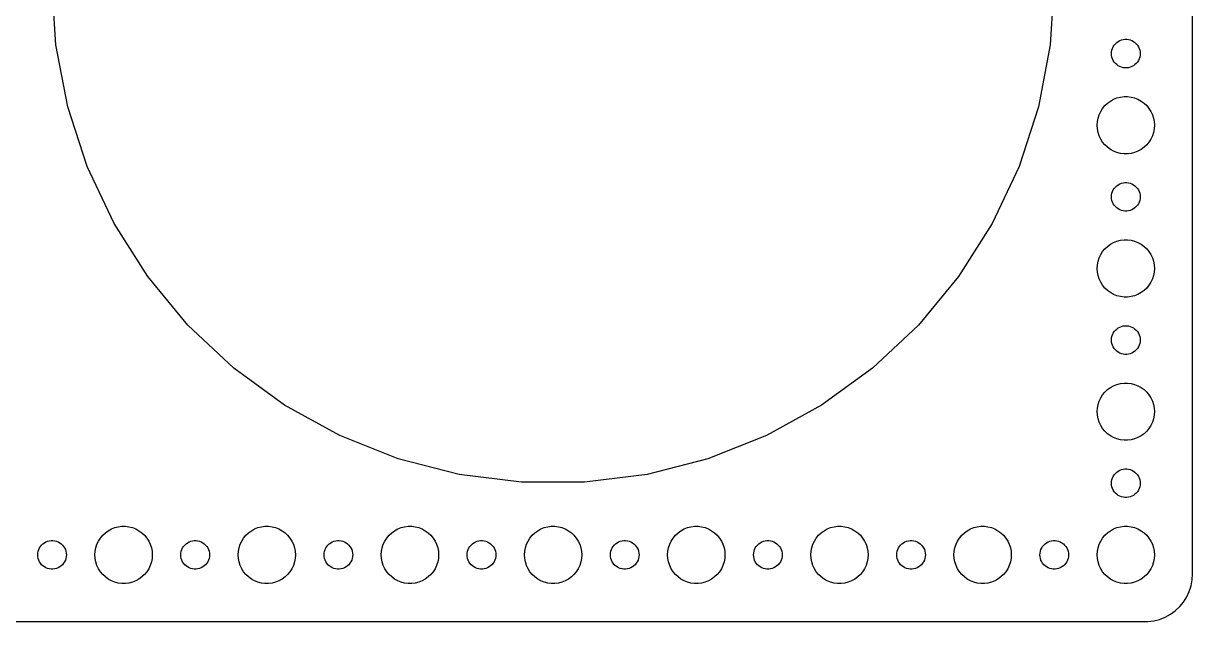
# Model space of a CAD drawing. Header units: metres. Extents: x -232 to 232, y -67 to 67.
# Drawn here: x 109.5 to 232, y -67 to -4.3 of the extents above; entities that cross this region are included whole.
import ezdxf

# ---------------------------------------------------------------- set-up
doc = ezdxf.new("R2010")
doc.units = ezdxf.units.M

msp = doc.modelspace()

# ---------------------------------------------------------------- linework, layer by layer
for p, q in [((232, -62), (232, 62)), ((112.914, -6.57999), (112.5, 0)), ((217.5, 0), (217.086, -6.57999)), ((224.361, -6.14275), (224.536, -6.07341)), ((224.536, -6.07341), (224.719, -6.02657)), ((224.719, -6.02657), (224.906, -6.00294)), ((224.906, -6.00294), (225.094, -6.00294)), ((225.094, -6.00294), (225.281, -6.02657)), ((225.281, -6.02657), (225.464, -6.07341)), ((225.464, -6.07341), (225.639, -6.14275)), ((114.149, -13.0562), (112.914, -6.57999)), ((217.086, -6.57999), (215.851, -13.0562)), ((223.5, -7.5), (223.512, -7.312)), ((223.512, -7.312), (223.547, -7.12695)), ((223.547, -7.12695), (223.605, -6.9478)), ((223.605, -6.9478), (223.686, -6.77736)), ((223.686, -6.77736), (223.786, -6.61832)), ((223.786, -6.61832), (223.907, -6.47318)), ((223.907, -6.47318), (224.044, -6.34422)), ((224.044, -6.34422), (224.196, -6.23351)), ((224.196, -6.23351), (224.361, -6.14275)), ((225.639, -6.14275), (225.804, -6.23351)), ((225.804, -6.23351), (225.956, -6.34422)), ((225.956, -6.34422), (226.093, -6.47318)), ((226.093, -6.47318), (226.214, -6.61832)), ((226.214, -6.61832), (226.314, -6.77736)), ((226.314, -6.77736), (226.395, -6.9478)), ((226.395, -6.9478), (226.453, -7.12695)), ((226.453, -7.12695), (226.488, -7.312)), ((226.488, -7.312), (226.5, -7.5)), ((223.512, -7.68799), (223.5, -7.5)), ((223.547, -7.87303), (223.512, -7.68799)), ((223.605, -8.05219), (223.547, -7.87303)), ((223.686, -8.22263), (223.605, -8.05219)), ((223.786, -8.38167), (223.686, -8.22263)), ((223.907, -8.52681), (223.786, -8.38167)), ((224.044, -8.65576), (223.907, -8.52681)), ((226.093, -8.52681), (225.956, -8.65576)), ((226.214, -8.38167), (226.093, -8.52681)), ((226.314, -8.22263), (226.214, -8.38167)), ((226.395, -8.05219), (226.314, -8.22263)), ((226.453, -7.87303), (226.395, -8.05219)), ((226.488, -7.68799), (226.453, -7.87303)), ((226.5, -7.5), (226.488, -7.68799)), ((224.196, -8.76648), (224.044, -8.65576)), ((224.361, -8.85724), (224.196, -8.76648)), ((224.536, -8.92657), (224.361, -8.85724)), ((224.719, -8.97342), (224.536, -8.92657)), ((224.906, -8.99704), (224.719, -8.97342)), ((225.094, -8.99704), (224.906, -8.99704)), ((225.281, -8.97342), (225.094, -8.99704)), ((225.464, -8.92657), (225.281, -8.97342)), ((225.639, -8.85724), (225.464, -8.92657)), ((225.804, -8.76648), (225.639, -8.85724)), ((225.956, -8.65576), (225.804, -8.76648)), ((223.723, -12.2855), (224.073, -12.1468)), ((224.073, -12.1468), (224.438, -12.0531)), ((224.438, -12.0531), (224.812, -12.0059)), ((224.812, -12.0059), (225.188, -12.0059)), ((225.188, -12.0059), (225.562, -12.0531)), ((225.562, -12.0531), (225.927, -12.1468)), ((225.927, -12.1468), (226.277, -12.2855)), ((116.187, -19.3265), (114.149, -13.0562)), ((215.851, -13.0562), (213.813, -19.3265)), ((222.371, -13.5547), (222.573, -13.2366)), ((222.573, -13.2366), (222.813, -12.9464)), ((222.813, -12.9464), (223.088, -12.6884)), ((223.088, -12.6884), (223.393, -12.467)), ((223.393, -12.467), (223.723, -12.2855)), ((226.277, -12.2855), (226.607, -12.467)), ((226.607, -12.467), (226.912, -12.6884)), ((226.912, -12.6884), (227.187, -12.9464)), ((227.187, -12.9464), (227.427, -13.2366)), ((227.427, -13.2366), (227.629, -13.5547)), ((222, -15), (222.024, -14.624)), ((222.024, -14.624), (222.094, -14.2539)), ((222.094, -14.2539), (222.211, -13.8956)), ((222.211, -13.8956), (222.371, -13.5547)), ((227.629, -13.5547), (227.789, -13.8956)), ((227.789, -13.8956), (227.906, -14.2539)), ((227.906, -14.2539), (227.976, -14.624)), ((227.976, -14.624), (228, -15)), ((222.024, -15.376), (222, -15)), ((222.094, -15.7461), (222.024, -15.376)), ((222.211, -16.1044), (222.094, -15.7461)), ((227.906, -15.7461), (227.789, -16.1044)), ((227.976, -15.376), (227.906, -15.7461)), ((228, -15), (227.976, -15.376)), ((222.371, -16.4453), (222.211, -16.1044)), ((222.573, -16.7634), (222.371, -16.4453)), ((222.813, -17.0536), (222.573, -16.7634)), ((223.088, -17.3115), (222.813, -17.0536)), ((227.187, -17.0536), (226.912, -17.3115)), ((227.427, -16.7634), (227.187, -17.0536)), ((227.629, -16.4453), (227.427, -16.7634)), ((227.789, -16.1044), (227.629, -16.4453)), ((223.393, -17.533), (223.088, -17.3115)), ((223.723, -17.7145), (223.393, -17.533)), ((224.073, -17.8532), (223.723, -17.7145)), ((224.438, -17.9469), (224.073, -17.8532)), ((224.812, -17.9941), (224.438, -17.9469)), ((225.188, -17.9941), (224.812, -17.9941)), ((225.562, -17.9469), (225.188, -17.9941)), ((225.927, -17.8532), (225.562, -17.9469)), ((226.277, -17.7145), (225.927, -17.8532)), ((226.607, -17.533), (226.277, -17.7145)), ((226.912, -17.3115), (226.607, -17.533)), ((118.994, -25.2921), (116.187, -19.3265)), ((213.813, -19.3265), (211.006, -25.2921)), ((223.547, -22.127), (223.605, -21.9478)), ((223.605, -21.9478), (223.686, -21.7774)), ((223.686, -21.7774), (223.786, -21.6183)), ((223.786, -21.6183), (223.907, -21.4732)), ((223.907, -21.4732), (224.044, -21.3442)), ((224.044, -21.3442), (224.196, -21.2335)), ((224.196, -21.2335), (224.361, -21.1427)), ((224.361, -21.1427), (224.536, -21.0734)), ((224.536, -21.0734), (224.719, -21.0266)), ((224.719, -21.0266), (224.906, -21.003)), ((224.906, -21.003), (225.094, -21.003)), ((225.094, -21.003), (225.281, -21.0266)), ((225.281, -21.0266), (225.464, -21.0734)), ((225.464, -21.0734), (225.639, -21.1427)), ((225.639, -21.1427), (225.804, -21.2335)), ((225.804, -21.2335), (225.956, -21.3442)), ((225.956, -21.3442), (226.093, -21.4732)), ((226.093, -21.4732), (226.214, -21.6183)), ((226.214, -21.6183), (226.314, -21.7774)), ((226.314, -21.7774), (226.395, -21.9478)), ((226.395, -21.9478), (226.453, -22.127)), ((223.5, -22.5), (223.512, -22.312)), ((223.512, -22.688), (223.5, -22.5)), ((223.512, -22.312), (223.547, -22.127)), ((223.547, -22.873), (223.512, -22.688)), ((223.605, -23.0522), (223.547, -22.873)), ((223.686, -23.2226), (223.605, -23.0522)), ((223.786, -23.3817), (223.686, -23.2226)), ((226.314, -23.2226), (226.214, -23.3817)), ((226.395, -23.0522), (226.314, -23.2226)), ((226.453, -22.873), (226.395, -23.0522)), ((226.453, -22.127), (226.488, -22.312)), ((226.488, -22.688), (226.453, -22.873)), ((226.488, -22.312), (226.5, -22.5)), ((226.5, -22.5), (226.488, -22.688)), ((223.907, -23.5268), (223.786, -23.3817)), ((224.044, -23.6558), (223.907, -23.5268)), ((224.196, -23.7665), (224.044, -23.6558)), ((224.361, -23.8572), (224.196, -23.7665)), ((224.536, -23.9266), (224.361, -23.8572)), ((224.719, -23.9734), (224.536, -23.9266)), ((224.906, -23.997), (224.719, -23.9734)), ((225.094, -23.997), (224.906, -23.997)), ((225.281, -23.9734), (225.094, -23.997)), ((225.464, -23.9266), (225.281, -23.9734)), ((225.639, -23.8572), (225.464, -23.9266)), ((225.804, -23.7665), (225.639, -23.8572)), ((225.956, -23.6558), (225.804, -23.7665)), ((226.093, -23.5268), (225.956, -23.6558)), ((226.214, -23.3817), (226.093, -23.5268)), ((122.527, -30.8587), (118.994, -25.2921)), ((211.006, -25.2921), (207.473, -30.8587)), ((222.573, -28.2366), (222.813, -27.9464)), ((222.813, -27.9464), (223.088, -27.6884)), ((223.088, -27.6884), (223.393, -27.467)), ((223.393, -27.467), (223.723, -27.2855)), ((223.723, -27.2855), (224.073, -27.1468)), ((224.073, -27.1468), (224.438, -27.0531)), ((224.438, -27.0531), (224.812, -27.0059)), ((224.812, -27.0059), (225.188, -27.0059)), ((225.188, -27.0059), (225.562, -27.0531)), ((225.562, -27.0531), (225.927, -27.1468)), ((225.927, -27.1468), (226.277, -27.2855)), ((226.277, -27.2855), (226.607, -27.467)), ((226.607, -27.467), (226.912, -27.6884)), ((226.912, -27.6884), (227.187, -27.9464)), ((227.187, -27.9464), (227.427, -28.2366)), ((222.024, -29.624), (222.094, -29.2539)), ((222.094, -29.2539), (222.211, -28.8956)), ((222.211, -28.8956), (222.371, -28.5547)), ((222.371, -28.5547), (222.573, -28.2366)), ((227.427, -28.2366), (227.629, -28.5547)), ((227.629, -28.5547), (227.789, -28.8956)), ((227.789, -28.8956), (227.906, -29.2539)), ((227.906, -29.2539), (227.976, -29.624)), ((222, -30), (222.024, -29.624)), ((222.024, -30.376), (222, -30)), ((222.094, -30.7461), (222.024, -30.376)), ((227.976, -30.376), (227.906, -30.7461)), ((227.976, -29.624), (228, -30)), ((228, -30), (227.976, -30.376)), ((126.729, -35.9387), (122.527, -30.8587)), ((207.473, -30.8587), (203.271, -35.9387)), ((222.211, -31.1044), (222.094, -30.7461)), ((222.371, -31.4453), (222.211, -31.1044)), ((222.573, -31.7634), (222.371, -31.4453)), ((222.813, -32.0536), (222.573, -31.7634)), ((227.427, -31.7634), (227.187, -32.0536)), ((227.629, -31.4453), (227.427, -31.7634)), ((227.789, -31.1044), (227.629, -31.4453)), ((227.906, -30.7461), (227.789, -31.1044)), ((223.088, -32.3115), (222.813, -32.0536)), ((223.393, -32.533), (223.088, -32.3115)), ((223.723, -32.7145), (223.393, -32.533)), ((224.073, -32.8532), (223.723, -32.7145)), ((224.438, -32.9469), (224.073, -32.8532)), ((224.812, -32.9941), (224.438, -32.9469)), ((225.188, -32.9941), (224.812, -32.9941)), ((225.562, -32.9469), (225.188, -32.9941)), ((225.927, -32.8532), (225.562, -32.9469)), ((226.277, -32.7145), (225.927, -32.8532)), ((226.607, -32.533), (226.277, -32.7145)), ((226.912, -32.3115), (226.607, -32.533)), ((227.187, -32.0536), (226.912, -32.3115)), ((131.535, -40.4519), (126.729, -35.9387)), ((203.271, -35.9387), (198.465, -40.4519)), ((223.686, -36.7774), (223.786, -36.6183)), ((223.786, -36.6183), (223.907, -36.4732)), ((223.907, -36.4732), (224.044, -36.3442)), ((224.044, -36.3442), (224.196, -36.2335)), ((224.196, -36.2335), (224.361, -36.1428)), ((224.361, -36.1428), (224.536, -36.0734)), ((224.536, -36.0734), (224.719, -36.0266)), ((224.719, -36.0266), (224.906, -36.003)), ((224.906, -36.003), (225.094, -36.003)), ((225.094, -36.003), (225.281, -36.0266)), ((225.281, -36.0266), (225.464, -36.0734)), ((225.464, -36.0734), (225.639, -36.1428)), ((225.639, -36.1428), (225.804, -36.2335)), ((225.804, -36.2335), (225.956, -36.3442)), ((225.956, -36.3442), (226.093, -36.4732)), ((226.093, -36.4732), (226.214, -36.6183)), ((226.214, -36.6183), (226.314, -36.7774)), ((223.5, -37.5), (223.512, -37.312)), ((223.512, -37.688), (223.5, -37.5)), ((223.512, -37.312), (223.547, -37.127)), ((223.547, -37.873), (223.512, -37.688)), ((223.547, -37.127), (223.605, -36.9478)), ((223.605, -38.0522), (223.547, -37.873)), ((223.605, -36.9478), (223.686, -36.7774)), ((226.314, -36.7774), (226.395, -36.9478)), ((226.395, -36.9478), (226.453, -37.127)), ((226.453, -37.873), (226.395, -38.0522)), ((226.453, -37.127), (226.488, -37.312)), ((226.488, -37.688), (226.453, -37.873)), ((226.488, -37.312), (226.5, -37.5)), ((226.5, -37.5), (226.488, -37.688)), ((223.686, -38.2226), (223.605, -38.0522)), ((223.786, -38.3817), (223.686, -38.2226)), ((223.907, -38.5268), (223.786, -38.3817)), ((224.044, -38.6558), (223.907, -38.5268)), ((224.196, -38.7665), (224.044, -38.6558)), ((224.361, -38.8572), (224.196, -38.7665)), ((224.536, -38.9266), (224.361, -38.8572)), ((224.719, -38.9734), (224.536, -38.9266)), ((224.906, -38.997), (224.719, -38.9734)), ((225.094, -38.997), (224.906, -38.997)), ((225.281, -38.9734), (225.094, -38.997)), ((225.464, -38.9266), (225.281, -38.9734)), ((225.639, -38.8572), (225.464, -38.9266)), ((225.804, -38.7665), (225.639, -38.8572)), ((225.956, -38.6558), (225.804, -38.7665)), ((226.093, -38.5268), (225.956, -38.6558)), ((226.214, -38.3817), (226.093, -38.5268)), ((226.314, -38.2226), (226.214, -38.3817)), ((226.395, -38.0522), (226.314, -38.2226)), ((136.869, -44.3272), (131.535, -40.4519)), ((198.465, -40.4519), (193.131, -44.3272)), ((222.813, -42.9464), (223.088, -42.6885)), ((223.088, -42.6885), (223.393, -42.467)), ((223.393, -42.467), (223.723, -42.2855)), ((223.723, -42.2855), (224.073, -42.1468)), ((224.073, -42.1468), (224.438, -42.0531)), ((224.438, -42.0531), (224.812, -42.0059)), ((224.812, -42.0059), (225.188, -42.0059)), ((225.188, -42.0059), (225.562, -42.0531)), ((225.562, -42.0531), (225.927, -42.1468)), ((225.927, -42.1468), (226.277, -42.2855)), ((226.277, -42.2855), (226.607, -42.467)), ((226.607, -42.467), (226.912, -42.6885)), ((226.912, -42.6885), (227.187, -42.9464)), ((222.094, -44.2539), (222.211, -43.8956)), ((222.211, -43.8956), (222.371, -43.5547)), ((222.371, -43.5547), (222.573, -43.2366)), ((222.573, -43.2366), (222.813, -42.9464)), ((227.187, -42.9464), (227.427, -43.2366)), ((227.427, -43.2366), (227.629, -43.5547)), ((227.629, -43.5547), (227.789, -43.8956)), ((227.789, -43.8956), (227.906, -44.2539)), ((142.647, -47.5034), (136.869, -44.3272)), ((193.131, -44.3272), (187.353, -47.5034)), ((222, -45), (222.024, -44.624)), ((222.024, -45.376), (222, -45)), ((222.024, -44.624), (222.094, -44.2539)), ((227.906, -44.2539), (227.976, -44.624)), ((227.976, -44.624), (228, -45)), ((228, -45), (227.976, -45.376)), ((222.094, -45.7461), (222.024, -45.376)), ((222.211, -46.1044), (222.094, -45.7461)), ((222.371, -46.4453), (222.211, -46.1044)), ((222.573, -46.7634), (222.371, -46.4453)), ((227.629, -46.4453), (227.427, -46.7634)), ((227.789, -46.1044), (227.629, -46.4453)), ((227.906, -45.7461), (227.789, -46.1044)), ((227.976, -45.376), (227.906, -45.7461)), ((148.777, -49.9305), (142.647, -47.5034)), ((187.353, -47.5034), (181.223, -49.9305)), ((222.813, -47.0536), (222.573, -46.7634)), ((223.088, -47.3115), (222.813, -47.0536)), ((223.393, -47.533), (223.088, -47.3115)), ((223.723, -47.7145), (223.393, -47.533)), ((224.073, -47.8532), (223.723, -47.7145)), ((226.277, -47.7145), (225.927, -47.8532)), ((226.607, -47.533), (226.277, -47.7145)), ((226.912, -47.3115), (226.607, -47.533)), ((227.187, -47.0536), (226.912, -47.3115)), ((227.427, -46.7634), (227.187, -47.0536)), ((224.438, -47.9469), (224.073, -47.8532)), ((224.812, -47.9941), (224.438, -47.9469)), ((225.188, -47.9941), (224.812, -47.9941)), ((225.562, -47.9469), (225.188, -47.9941)), ((225.927, -47.8532), (225.562, -47.9469)), ((155.162, -51.5701), (148.777, -49.9305)), ((181.223, -49.9305), (174.838, -51.5701)), ((223.907, -51.4732), (224.044, -51.3442)), ((224.044, -51.3442), (224.196, -51.2335)), ((224.196, -51.2335), (224.361, -51.1428)), ((224.361, -51.1428), (224.536, -51.0734)), ((224.536, -51.0734), (224.719, -51.0266)), ((224.719, -51.0266), (224.906, -51.003)), ((224.906, -51.003), (225.094, -51.003)), ((225.094, -51.003), (225.281, -51.0266)), ((225.281, -51.0266), (225.464, -51.0734)), ((225.464, -51.0734), (225.639, -51.1428)), ((225.639, -51.1428), (225.804, -51.2335)), ((225.804, -51.2335), (225.956, -51.3442)), ((225.956, -51.3442), (226.093, -51.4732)), ((161.703, -52.3964), (155.162, -51.5701)), ((168.297, -52.3964), (161.703, -52.3964)), ((174.838, -51.5701), (168.297, -52.3964)), ((223.5, -52.5), (223.512, -52.312)), ((223.512, -52.688), (223.5, -52.5)), ((223.512, -52.312), (223.547, -52.127)), ((223.547, -52.127), (223.605, -51.9478)), ((223.605, -51.9478), (223.686, -51.7774)), ((223.686, -51.7774), (223.786, -51.6183)), ((223.786, -51.6183), (223.907, -51.4732)), ((226.093, -51.4732), (226.214, -51.6183)), ((226.214, -51.6183), (226.314, -51.7774)), ((226.314, -51.7774), (226.395, -51.9478)), ((226.395, -51.9478), (226.453, -52.127)), ((226.453, -52.127), (226.488, -52.312)), ((226.488, -52.312), (226.5, -52.5)), ((226.5, -52.5), (226.488, -52.688)), ((223.547, -52.873), (223.512, -52.688)), ((223.605, -53.0522), (223.547, -52.873)), ((223.686, -53.2226), (223.605, -53.0522)), ((223.786, -53.3817), (223.686, -53.2226)), ((223.907, -53.5268), (223.786, -53.3817)), ((224.044, -53.6558), (223.907, -53.5268)), ((224.196, -53.7665), (224.044, -53.6558)), ((224.361, -53.8572), (224.196, -53.7665)), ((224.536, -53.9266), (224.361, -53.8572)), ((225.639, -53.8572), (225.464, -53.9266)), ((225.804, -53.7665), (225.639, -53.8572)), ((225.956, -53.6558), (225.804, -53.7665)), ((226.093, -53.5268), (225.956, -53.6558)), ((226.214, -53.3817), (226.093, -53.5268)), ((226.314, -53.2226), (226.214, -53.3817)), ((226.395, -53.0522), (226.314, -53.2226)), ((226.453, -52.873), (226.395, -53.0522)), ((226.488, -52.688), (226.453, -52.873)), ((224.719, -53.9734), (224.536, -53.9266)), ((224.906, -53.997), (224.719, -53.9734)), ((225.094, -53.997), (224.906, -53.997)), ((225.281, -53.9734), (225.094, -53.997)), ((225.464, -53.9266), (225.281, -53.9734)), ((118.088, -57.6885), (118.393, -57.467)), ((118.393, -57.467), (118.723, -57.2855)), ((118.723, -57.2855), (119.073, -57.1468)), ((119.073, -57.1468), (119.438, -57.0531)), ((119.438, -57.0531), (119.812, -57.0059)), ((119.812, -57.0059), (120.188, -57.0059)), ((120.188, -57.0059), (120.562, -57.0531)), ((120.562, -57.0531), (120.927, -57.1468)), ((120.927, -57.1468), (121.277, -57.2855)), ((121.277, -57.2855), (121.607, -57.467)), ((121.607, -57.467), (121.912, -57.6885)), ((133.088, -57.6885), (133.393, -57.467)), ((133.393, -57.467), (133.723, -57.2855)), ((133.723, -57.2855), (134.073, -57.1468)), ((134.073, -57.1468), (134.438, -57.0531)), ((134.438, -57.0531), (134.812, -57.0059)), ((134.812, -57.0059), (135.188, -57.0059)), ((135.188, -57.0059), (135.562, -57.0531)), ((135.562, -57.0531), (135.927, -57.1468)), ((135.927, -57.1468), (136.277, -57.2855)), ((136.277, -57.2855), (136.607, -57.467)), ((136.607, -57.467), (136.912, -57.6885)), ((148.088, -57.6885), (148.393, -57.467)), ((148.393, -57.467), (148.723, -57.2855)), ((148.723, -57.2855), (149.073, -57.1468)), ((149.073, -57.1468), (149.438, -57.0531)), ((149.438, -57.0531), (149.812, -57.0059)), ((149.812, -57.0059), (150.188, -57.0059)), ((150.188, -57.0059), (150.562, -57.0531)), ((150.562, -57.0531), (150.927, -57.1468)), ((150.927, -57.1468), (151.277, -57.2855)), ((151.277, -57.2855), (151.607, -57.467)), ((151.607, -57.467), (151.912, -57.6885)), ((163.088, -57.6885), (163.393, -57.467)), ((163.393, -57.467), (163.723, -57.2855)), ((163.723, -57.2855), (164.073, -57.1468)), ((164.073, -57.1468), (164.438, -57.0531)), ((164.438, -57.0531), (164.812, -57.0059)), ((164.812, -57.0059), (165.188, -57.0059)), ((165.188, -57.0059), (165.562, -57.0531)), ((165.562, -57.0531), (165.927, -57.1468)), ((165.927, -57.1468), (166.277, -57.2855)), ((166.277, -57.2855), (166.607, -57.467)), ((166.607, -57.467), (166.912, -57.6885)), ((178.088, -57.6885), (178.393, -57.467)), ((178.393, -57.467), (178.723, -57.2855)), ((178.723, -57.2855), (179.073, -57.1468)), ((179.073, -57.1468), (179.438, -57.0531)), ((179.438, -57.0531), (179.812, -57.0059)), ((179.812, -57.0059), (180.188, -57.0059)), ((180.188, -57.0059), (180.562, -57.0531)), ((180.562, -57.0531), (180.927, -57.1468)), ((180.927, -57.1468), (181.277, -57.2855)), ((181.277, -57.2855), (181.607, -57.467)), ((181.607, -57.467), (181.912, -57.6885)), ((193.088, -57.6885), (193.393, -57.467)), ((193.393, -57.467), (193.723, -57.2855)), ((193.723, -57.2855), (194.073, -57.1468)), ((194.073, -57.1468), (194.438, -57.0531)), ((194.438, -57.0531), (194.812, -57.0059)), ((194.812, -57.0059), (195.188, -57.0059)), ((195.188, -57.0059), (195.562, -57.0531)), ((195.562, -57.0531), (195.927, -57.1468)), ((195.927, -57.1468), (196.277, -57.2855)), ((196.277, -57.2855), (196.607, -57.467)), ((196.607, -57.467), (196.912, -57.6885)), ((208.088, -57.6885), (208.393, -57.467)), ((208.393, -57.467), (208.723, -57.2855)), ((208.723, -57.2855), (209.073, -57.1468)), ((209.073, -57.1468), (209.438, -57.0531)), ((209.438, -57.0531), (209.812, -57.0059)), ((209.812, -57.0059), (210.188, -57.0059)), ((210.188, -57.0059), (210.562, -57.0531)), ((210.562, -57.0531), (210.927, -57.1468)), ((210.927, -57.1468), (211.277, -57.2855)), ((211.277, -57.2855), (211.607, -57.467)), ((211.607, -57.467), (211.912, -57.6885)), ((223.088, -57.6885), (223.393, -57.467)), ((223.393, -57.467), (223.723, -57.2855)), ((223.723, -57.2855), (224.073, -57.1468)), ((224.073, -57.1468), (224.438, -57.0531)), ((224.438, -57.0531), (224.812, -57.0059)), ((224.812, -57.0059), (225.188, -57.0059)), ((225.188, -57.0059), (225.562, -57.0531)), ((225.562, -57.0531), (225.927, -57.1468)), ((225.927, -57.1468), (226.277, -57.2855)), ((226.277, -57.2855), (226.607, -57.467)), ((226.607, -57.467), (226.912, -57.6885)), ((111.544, -58.8442), (111.696, -58.7335)), ((111.696, -58.7335), (111.861, -58.6428)), ((111.861, -58.6428), (112.036, -58.5734)), ((112.036, -58.5734), (112.219, -58.5266)), ((112.219, -58.5266), (112.406, -58.503)), ((112.406, -58.503), (112.594, -58.503)), ((112.594, -58.503), (112.781, -58.5266)), ((112.781, -58.5266), (112.964, -58.5734)), ((112.964, -58.5734), (113.139, -58.6428)), ((113.139, -58.6428), (113.304, -58.7335)), ((113.304, -58.7335), (113.456, -58.8442)), ((117.211, -58.8956), (117.371, -58.5547)), ((117.371, -58.5547), (117.573, -58.2366)), ((117.573, -58.2366), (117.813, -57.9464)), ((117.813, -57.9464), (118.088, -57.6885)), ((121.912, -57.6885), (122.187, -57.9464)), ((122.187, -57.9464), (122.427, -58.2366)), ((122.427, -58.2366), (122.629, -58.5547)), ((122.629, -58.5547), (122.789, -58.8956)), ((126.544, -58.8442), (126.696, -58.7335)), ((126.696, -58.7335), (126.861, -58.6428)), ((126.861, -58.6428), (127.036, -58.5734)), ((127.036, -58.5734), (127.219, -58.5266)), ((127.219, -58.5266), (127.406, -58.503)), ((127.406, -58.503), (127.594, -58.503)), ((127.594, -58.503), (127.781, -58.5266)), ((127.781, -58.5266), (127.964, -58.5734)), ((127.964, -58.5734), (128.139, -58.6428)), ((128.139, -58.6428), (128.304, -58.7335)), ((128.304, -58.7335), (128.456, -58.8442)), ((132.211, -58.8956), (132.371, -58.5547)), ((132.371, -58.5547), (132.573, -58.2366)), ((132.573, -58.2366), (132.813, -57.9464)), ((132.813, -57.9464), (133.088, -57.6885)), ((136.912, -57.6885), (137.187, -57.9464)), ((137.187, -57.9464), (137.427, -58.2366)), ((137.427, -58.2366), (137.629, -58.5547)), ((137.629, -58.5547), (137.789, -58.8956)), ((141.544, -58.8442), (141.696, -58.7335)), ((141.696, -58.7335), (141.861, -58.6428)), ((141.861, -58.6428), (142.036, -58.5734)), ((142.036, -58.5734), (142.219, -58.5266)), ((142.219, -58.5266), (142.406, -58.503)), ((142.406, -58.503), (142.594, -58.503)), ((142.594, -58.503), (142.781, -58.5266)), ((142.781, -58.5266), (142.964, -58.5734)), ((142.964, -58.5734), (143.139, -58.6428)), ((143.139, -58.6428), (143.304, -58.7335)), ((143.304, -58.7335), (143.456, -58.8442)), ((147.211, -58.8956), (147.371, -58.5547)), ((147.371, -58.5547), (147.573, -58.2366)), ((147.573, -58.2366), (147.813, -57.9464)), ((147.813, -57.9464), (148.088, -57.6885)), ((151.912, -57.6885), (152.187, -57.9464)), ((152.187, -57.9464), (152.427, -58.2366)), ((152.427, -58.2366), (152.629, -58.5547)), ((152.629, -58.5547), (152.789, -58.8956)), ((156.544, -58.8442), (156.696, -58.7335)), ((156.696, -58.7335), (156.861, -58.6428)), ((156.861, -58.6428), (157.036, -58.5734)), ((157.036, -58.5734), (157.219, -58.5266)), ((157.219, -58.5266), (157.406, -58.503)), ((157.406, -58.503), (157.594, -58.503)), ((157.594, -58.503), (157.781, -58.5266)), ((157.781, -58.5266), (157.964, -58.5734)), ((157.964, -58.5734), (158.139, -58.6428)), ((158.139, -58.6428), (158.304, -58.7335)), ((158.304, -58.7335), (158.456, -58.8442)), ((162.211, -58.8956), (162.371, -58.5547)), ((162.371, -58.5547), (162.573, -58.2366)), ((162.573, -58.2366), (162.813, -57.9464)), ((162.813, -57.9464), (163.088, -57.6885)), ((166.912, -57.6885), (167.187, -57.9464)), ((167.187, -57.9464), (167.427, -58.2366)), ((167.427, -58.2366), (167.629, -58.5547)), ((167.629, -58.5547), (167.789, -58.8956)), ((171.544, -58.8442), (171.696, -58.7335)), ((171.696, -58.7335), (171.861, -58.6428)), ((171.861, -58.6428), (172.036, -58.5734)), ((172.036, -58.5734), (172.219, -58.5266)), ((172.219, -58.5266), (172.406, -58.503)), ((172.406, -58.503), (172.594, -58.503)), ((172.594, -58.503), (172.781, -58.5266)), ((172.781, -58.5266), (172.964, -58.5734)), ((172.964, -58.5734), (173.139, -58.6428)), ((173.139, -58.6428), (173.304, -58.7335)), ((173.304, -58.7335), (173.456, -58.8442)), ((177.211, -58.8956), (177.371, -58.5547)), ((177.371, -58.5547), (177.573, -58.2366)), ((177.573, -58.2366), (177.813, -57.9464)), ((177.813, -57.9464), (178.088, -57.6885)), ((181.912, -57.6885), (182.187, -57.9464)), ((182.187, -57.9464), (182.427, -58.2366)), ((182.427, -58.2366), (182.629, -58.5547)), ((182.629, -58.5547), (182.789, -58.8956)), ((186.544, -58.8442), (186.696, -58.7335)), ((186.696, -58.7335), (186.861, -58.6428)), ((186.861, -58.6428), (187.036, -58.5734)), ((187.036, -58.5734), (187.219, -58.5266)), ((187.219, -58.5266), (187.406, -58.503)), ((187.406, -58.503), (187.594, -58.503)), ((187.594, -58.503), (187.781, -58.5266)), ((187.781, -58.5266), (187.964, -58.5734)), ((187.964, -58.5734), (188.139, -58.6428)), ((188.139, -58.6428), (188.304, -58.7335)), ((188.304, -58.7335), (188.456, -58.8442)), ((192.211, -58.8956), (192.371, -58.5547)), ((192.371, -58.5547), (192.573, -58.2366)), ((192.573, -58.2366), (192.813, -57.9464)), ((192.813, -57.9464), (193.088, -57.6885)), ((196.912, -57.6885), (197.187, -57.9464)), ((197.187, -57.9464), (197.427, -58.2366)), ((197.427, -58.2366), (197.629, -58.5547)), ((197.629, -58.5547), (197.789, -58.8956)), ((201.544, -58.8442), (201.696, -58.7335)), ((201.696, -58.7335), (201.861, -58.6428)), ((201.861, -58.6428), (202.036, -58.5734)), ((202.036, -58.5734), (202.219, -58.5266)), ((202.219, -58.5266), (202.406, -58.503)), ((202.406, -58.503), (202.594, -58.503)), ((202.594, -58.503), (202.781, -58.5266)), ((202.781, -58.5266), (202.964, -58.5734)), ((202.964, -58.5734), (203.139, -58.6428)), ((203.139, -58.6428), (203.304, -58.7335)), ((203.304, -58.7335), (203.456, -58.8442)), ((207.211, -58.8956), (207.371, -58.5547)), ((207.371, -58.5547), (207.573, -58.2366)), ((207.573, -58.2366), (207.813, -57.9464)), ((207.813, -57.9464), (208.088, -57.6885)), ((211.912, -57.6885), (212.187, -57.9464)), ((212.187, -57.9464), (212.427, -58.2366)), ((212.427, -58.2366), (212.629, -58.5547)), ((212.629, -58.5547), (212.789, -58.8956)), ((216.544, -58.8442), (216.696, -58.7335)), ((216.696, -58.7335), (216.861, -58.6428)), ((216.861, -58.6428), (217.036, -58.5734)), ((217.036, -58.5734), (217.219, -58.5266)), ((217.219, -58.5266), (217.406, -58.503)), ((217.406, -58.503), (217.594, -58.503)), ((217.594, -58.503), (217.781, -58.5266)), ((217.781, -58.5266), (217.964, -58.5734)), ((217.964, -58.5734), (218.139, -58.6428)), ((218.139, -58.6428), (218.304, -58.7335)), ((218.304, -58.7335), (218.456, -58.8442)), ((222.211, -58.8956), (222.371, -58.5547)), ((222.371, -58.5547), (222.573, -58.2366)), ((222.573, -58.2366), (222.813, -57.9464)), ((222.813, -57.9464), (223.088, -57.6885)), ((226.912, -57.6885), (227.187, -57.9464)), ((227.187, -57.9464), (227.427, -58.2366)), ((227.427, -58.2366), (227.629, -58.5547)), ((227.629, -58.5547), (227.789, -58.8956)), ((111, -60), (111.012, -59.812)), ((111.012, -60.188), (111, -60)), ((111.012, -59.812), (111.047, -59.627)), ((111.047, -59.627), (111.105, -59.4478)), ((111.105, -59.4478), (111.186, -59.2774)), ((111.186, -59.2774), (111.286, -59.1183)), ((111.286, -59.1183), (111.407, -58.9732)), ((111.407, -58.9732), (111.544, -58.8442)), ((113.456, -58.8442), (113.593, -58.9732)), ((113.593, -58.9732), (113.714, -59.1183)), ((113.714, -59.1183), (113.814, -59.2774)), ((113.814, -59.2774), (113.895, -59.4478)), ((113.895, -59.4478), (113.953, -59.627)), ((113.953, -59.627), (113.988, -59.812)), ((113.988, -59.812), (114, -60)), ((114, -60), (113.988, -60.188)), ((117, -60), (117.024, -59.624)), ((117.024, -60.376), (117, -60)), ((117.024, -59.624), (117.094, -59.2539)), ((117.094, -59.2539), (117.211, -58.8956)), ((122.789, -58.8956), (122.906, -59.2539)), ((122.906, -59.2539), (122.976, -59.624)), ((122.976, -59.624), (123, -60)), ((123, -60), (122.976, -60.376)), ((126, -60), (126.012, -59.812)), ((126.012, -60.188), (126, -60)), ((126.012, -59.812), (126.047, -59.627)), ((126.047, -59.627), (126.105, -59.4478)), ((126.105, -59.4478), (126.186, -59.2774)), ((126.186, -59.2774), (126.286, -59.1183)), ((126.286, -59.1183), (126.407, -58.9732)), ((126.407, -58.9732), (126.544, -58.8442)), ((128.456, -58.8442), (128.593, -58.9732)), ((128.593, -58.9732), (128.714, -59.1183)), ((128.714, -59.1183), (128.814, -59.2774)), ((128.814, -59.2774), (128.895, -59.4478)), ((128.895, -59.4478), (128.953, -59.627)), ((128.953, -59.627), (128.988, -59.812)), ((128.988, -59.812), (129, -60)), ((129, -60), (128.988, -60.188)), ((132, -60), (132.024, -59.624)), ((132.024, -60.376), (132, -60)), ((132.024, -59.624), (132.094, -59.2539)), ((132.094, -59.2539), (132.211, -58.8956)), ((137.789, -58.8956), (137.906, -59.2539)), ((137.906, -59.2539), (137.976, -59.624)), ((137.976, -59.624), (138, -60)), ((138, -60), (137.976, -60.376)), ((141, -60), (141.012, -59.812)), ((141.012, -60.188), (141, -60)), ((141.012, -59.812), (141.047, -59.627)), ((141.047, -59.627), (141.105, -59.4478)), ((141.105, -59.4478), (141.186, -59.2774)), ((141.186, -59.2774), (141.286, -59.1183)), ((141.286, -59.1183), (141.407, -58.9732)), ((141.407, -58.9732), (141.544, -58.8442)), ((143.456, -58.8442), (143.593, -58.9732)), ((143.593, -58.9732), (143.714, -59.1183)), ((143.714, -59.1183), (143.814, -59.2774)), ((143.814, -59.2774), (143.895, -59.4478)), ((143.895, -59.4478), (143.953, -59.627)), ((143.953, -59.627), (143.988, -59.812)), ((143.988, -59.812), (144, -60)), ((144, -60), (143.988, -60.188)), ((147, -60), (147.024, -59.624)), ((147.024, -60.376), (147, -60)), ((147.024, -59.624), (147.094, -59.2539)), ((147.094, -59.2539), (147.211, -58.8956)), ((152.789, -58.8956), (152.906, -59.2539)), ((152.906, -59.2539), (152.976, -59.624)), ((152.976, -59.624), (153, -60)), ((153, -60), (152.976, -60.376)), ((156, -60), (156.012, -59.812)), ((156.012, -60.188), (156, -60)), ((156.012, -59.812), (156.047, -59.627)), ((156.047, -59.627), (156.105, -59.4478)), ((156.105, -59.4478), (156.186, -59.2774)), ((156.186, -59.2774), (156.286, -59.1183)), ((156.286, -59.1183), (156.407, -58.9732)), ((156.407, -58.9732), (156.544, -58.8442)), ((158.456, -58.8442), (158.593, -58.9732)), ((158.593, -58.9732), (158.714, -59.1183)), ((158.714, -59.1183), (158.814, -59.2774)), ((158.814, -59.2774), (158.895, -59.4478)), ((158.895, -59.4478), (158.953, -59.627)), ((158.953, -59.627), (158.988, -59.812)), ((158.988, -59.812), (159, -60)), ((159, -60), (158.988, -60.188)), ((162, -60), (162.024, -59.624)), ((162.024, -60.376), (162, -60)), ((162.024, -59.624), (162.094, -59.2539)), ((162.094, -59.2539), (162.211, -58.8956)), ((167.789, -58.8956), (167.906, -59.2539)), ((167.906, -59.2539), (167.976, -59.624)), ((167.976, -59.624), (168, -60)), ((168, -60), (167.976, -60.376)), ((171, -60), (171.012, -59.812)), ((171.012, -60.188), (171, -60)), ((171.012, -59.812), (171.047, -59.627)), ((171.047, -59.627), (171.105, -59.4478)), ((171.105, -59.4478), (171.186, -59.2774)), ((171.186, -59.2774), (171.286, -59.1183)), ((171.286, -59.1183), (171.407, -58.9732)), ((171.407, -58.9732), (171.544, -58.8442)), ((173.456, -58.8442), (173.593, -58.9732)), ((173.593, -58.9732), (173.714, -59.1183)), ((173.714, -59.1183), (173.814, -59.2774)), ((173.814, -59.2774), (173.895, -59.4478)), ((173.895, -59.4478), (173.953, -59.627)), ((173.953, -59.627), (173.988, -59.812)), ((173.988, -59.812), (174, -60)), ((174, -60), (173.988, -60.188)), ((177, -60), (177.024, -59.624)), ((177.024, -60.376), (177, -60)), ((177.024, -59.624), (177.094, -59.2539)), ((177.094, -59.2539), (177.211, -58.8956)), ((182.789, -58.8956), (182.906, -59.2539)), ((182.906, -59.2539), (182.976, -59.624)), ((182.976, -59.624), (183, -60)), ((183, -60), (182.976, -60.376)), ((186, -60), (186.012, -59.812)), ((186.012, -60.188), (186, -60)), ((186.012, -59.812), (186.047, -59.627)), ((186.047, -59.627), (186.105, -59.4478)), ((186.105, -59.4478), (186.186, -59.2774)), ((186.186, -59.2774), (186.286, -59.1183)), ((186.286, -59.1183), (186.407, -58.9732)), ((186.407, -58.9732), (186.544, -58.8442)), ((188.456, -58.8442), (188.593, -58.9732)), ((188.593, -58.9732), (188.714, -59.1183)), ((188.714, -59.1183), (188.814, -59.2774)), ((188.814, -59.2774), (188.895, -59.4478)), ((188.895, -59.4478), (188.953, -59.627)), ((188.953, -59.627), (188.988, -59.812)), ((188.988, -59.812), (189, -60)), ((189, -60), (188.988, -60.188)), ((192, -60), (192.024, -59.624)), ((192.024, -60.376), (192, -60)), ((192.024, -59.624), (192.094, -59.2539)), ((192.094, -59.2539), (192.211, -58.8956)), ((197.789, -58.8956), (197.906, -59.2539)), ((197.906, -59.2539), (197.976, -59.624)), ((197.976, -59.624), (198, -60)), ((198, -60), (197.976, -60.376)), ((201, -60), (201.012, -59.812)), ((201.012, -60.188), (201, -60)), ((201.012, -59.812), (201.047, -59.627)), ((201.047, -59.627), (201.105, -59.4478)), ((201.105, -59.4478), (201.186, -59.2774)), ((201.186, -59.2774), (201.286, -59.1183)), ((201.286, -59.1183), (201.407, -58.9732)), ((201.407, -58.9732), (201.544, -58.8442)), ((203.456, -58.8442), (203.593, -58.9732)), ((203.593, -58.9732), (203.714, -59.1183)), ((203.714, -59.1183), (203.814, -59.2774)), ((203.814, -59.2774), (203.895, -59.4478)), ((203.895, -59.4478), (203.953, -59.627)), ((203.953, -59.627), (203.988, -59.812)), ((203.988, -59.812), (204, -60)), ((204, -60), (203.988, -60.188)), ((207, -60), (207.024, -59.624)), ((207.024, -60.376), (207, -60)), ((207.024, -59.624), (207.094, -59.2539)), ((207.094, -59.2539), (207.211, -58.8956)), ((212.789, -58.8956), (212.906, -59.2539)), ((212.906, -59.2539), (212.976, -59.624)), ((212.976, -59.624), (213, -60)), ((213, -60), (212.976, -60.376)), ((216, -60), (216.012, -59.812)), ((216.012, -60.188), (216, -60)), ((216.012, -59.812), (216.047, -59.627)), ((216.047, -59.627), (216.105, -59.4478)), ((216.105, -59.4478), (216.186, -59.2774)), ((216.186, -59.2774), (216.286, -59.1183)), ((216.286, -59.1183), (216.407, -58.9732)), ((216.407, -58.9732), (216.544, -58.8442)), ((218.456, -58.8442), (218.593, -58.9732)), ((218.593, -58.9732), (218.714, -59.1183)), ((218.714, -59.1183), (218.814, -59.2774)), ((218.814, -59.2774), (218.895, -59.4478)), ((218.895, -59.4478), (218.953, -59.627)), ((218.953, -59.627), (218.988, -59.812)), ((218.988, -59.812), (219, -60)), ((219, -60), (218.988, -60.188)), ((222, -60), (222.024, -59.624)), ((222.024, -60.376), (222, -60)), ((222.024, -59.624), (222.094, -59.2539)), ((222.094, -59.2539), (222.211, -58.8956)), ((227.789, -58.8956), (227.906, -59.2539)), ((227.906, -59.2539), (227.976, -59.624)), ((227.976, -59.624), (228, -60)), ((228, -60), (227.976, -60.376)), ((111.047, -60.373), (111.012, -60.188)), ((111.105, -60.5522), (111.047, -60.373)), ((111.186, -60.7226), (111.105, -60.5522)), ((111.286, -60.8817), (111.186, -60.7226)), ((111.407, -61.0268), (111.286, -60.8817)), ((111.544, -61.1558), (111.407, -61.0268)), ((111.696, -61.2665), (111.544, -61.1558)), ((113.456, -61.1558), (113.304, -61.2665)), ((113.593, -61.0268), (113.456, -61.1558)), ((113.714, -60.8817), (113.593, -61.0268)), ((113.814, -60.7226), (113.714, -60.8817)), ((113.895, -60.5522), (113.814, -60.7226)), ((113.953, -60.373), (113.895, -60.5522)), ((113.988, -60.188), (113.953, -60.373)), ((117.094, -60.7461), (117.024, -60.376)), ((117.211, -61.1044), (117.094, -60.7461)), ((117.371, -61.4453), (117.211, -61.1044)), ((122.789, -61.1044), (122.629, -61.4453)), ((122.906, -60.7461), (122.789, -61.1044)), ((122.976, -60.376), (122.906, -60.7461)), ((126.047, -60.373), (126.012, -60.188)), ((126.105, -60.5522), (126.047, -60.373)), ((126.186, -60.7226), (126.105, -60.5522)), ((126.286, -60.8817), (126.186, -60.7226)), ((126.407, -61.0268), (126.286, -60.8817)), ((126.544, -61.1558), (126.407, -61.0268)), ((126.696, -61.2665), (126.544, -61.1558)), ((128.456, -61.1558), (128.304, -61.2665)), ((128.593, -61.0268), (128.456, -61.1558)), ((128.714, -60.8817), (128.593, -61.0268)), ((128.814, -60.7226), (128.714, -60.8817)), ((128.895, -60.5522), (128.814, -60.7226)), ((128.953, -60.373), (128.895, -60.5522)), ((128.988, -60.188), (128.953, -60.373)), ((132.094, -60.7461), (132.024, -60.376)), ((132.211, -61.1044), (132.094, -60.7461)), ((132.371, -61.4453), (132.211, -61.1044)), ((137.789, -61.1044), (137.629, -61.4453)), ((137.906, -60.7461), (137.789, -61.1044)), ((137.976, -60.376), (137.906, -60.7461)), ((141.047, -60.373), (141.012, -60.188)), ((141.105, -60.5522), (141.047, -60.373)), ((141.186, -60.7226), (141.105, -60.5522)), ((141.286, -60.8817), (141.186, -60.7226)), ((141.407, -61.0268), (141.286, -60.8817)), ((141.544, -61.1558), (141.407, -61.0268)), ((141.696, -61.2665), (141.544, -61.1558)), ((143.456, -61.1558), (143.304, -61.2665)), ((143.593, -61.0268), (143.456, -61.1558)), ((143.714, -60.8817), (143.593, -61.0268)), ((143.814, -60.7226), (143.714, -60.8817)), ((143.895, -60.5522), (143.814, -60.7226)), ((143.953, -60.373), (143.895, -60.5522)), ((143.988, -60.188), (143.953, -60.373)), ((147.094, -60.7461), (147.024, -60.376)), ((147.211, -61.1044), (147.094, -60.7461)), ((147.371, -61.4453), (147.211, -61.1044)), ((152.789, -61.1044), (152.629, -61.4453)), ((152.906, -60.7461), (152.789, -61.1044)), ((152.976, -60.376), (152.906, -60.7461)), ((156.047, -60.373), (156.012, -60.188)), ((156.105, -60.5522), (156.047, -60.373)), ((156.186, -60.7226), (156.105, -60.5522)), ((156.286, -60.8817), (156.186, -60.7226)), ((156.407, -61.0268), (156.286, -60.8817)), ((156.544, -61.1558), (156.407, -61.0268)), ((156.696, -61.2665), (156.544, -61.1558)), ((158.456, -61.1558), (158.304, -61.2665)), ((158.593, -61.0268), (158.456, -61.1558)), ((158.714, -60.8817), (158.593, -61.0268)), ((158.814, -60.7226), (158.714, -60.8817)), ((158.895, -60.5522), (158.814, -60.7226)), ((158.953, -60.373), (158.895, -60.5522)), ((158.988, -60.188), (158.953, -60.373)), ((162.094, -60.7461), (162.024, -60.376)), ((162.211, -61.1044), (162.094, -60.7461)), ((162.371, -61.4453), (162.211, -61.1044)), ((167.789, -61.1044), (167.629, -61.4453)), ((167.906, -60.7461), (167.789, -61.1044)), ((167.976, -60.376), (167.906, -60.7461)), ((171.047, -60.373), (171.012, -60.188)), ((171.105, -60.5522), (171.047, -60.373)), ((171.186, -60.7226), (171.105, -60.5522)), ((171.286, -60.8817), (171.186, -60.7226)), ((171.407, -61.0268), (171.286, -60.8817)), ((171.544, -61.1558), (171.407, -61.0268)), ((171.696, -61.2665), (171.544, -61.1558)), ((173.456, -61.1558), (173.304, -61.2665)), ((173.593, -61.0268), (173.456, -61.1558)), ((173.714, -60.8817), (173.593, -61.0268)), ((173.814, -60.7226), (173.714, -60.8817)), ((173.895, -60.5522), (173.814, -60.7226)), ((173.953, -60.373), (173.895, -60.5522)), ((173.988, -60.188), (173.953, -60.373)), ((177.094, -60.7461), (177.024, -60.376)), ((177.211, -61.1044), (177.094, -60.7461)), ((177.371, -61.4453), (177.211, -61.1044)), ((182.789, -61.1044), (182.629, -61.4453)), ((182.906, -60.7461), (182.789, -61.1044)), ((182.976, -60.376), (182.906, -60.7461)), ((186.047, -60.373), (186.012, -60.188)), ((186.105, -60.5522), (186.047, -60.373)), ((186.186, -60.7226), (186.105, -60.5522)), ((186.286, -60.8817), (186.186, -60.7226)), ((186.407, -61.0268), (186.286, -60.8817)), ((186.544, -61.1558), (186.407, -61.0268)), ((186.696, -61.2665), (186.544, -61.1558)), ((188.456, -61.1558), (188.304, -61.2665)), ((188.593, -61.0268), (188.456, -61.1558)), ((188.714, -60.8817), (188.593, -61.0268)), ((188.814, -60.7226), (188.714, -60.8817)), ((188.895, -60.5522), (188.814, -60.7226)), ((188.953, -60.373), (188.895, -60.5522)), ((188.988, -60.188), (188.953, -60.373)), ((192.094, -60.7461), (192.024, -60.376)), ((192.211, -61.1044), (192.094, -60.7461)), ((192.371, -61.4453), (192.211, -61.1044)), ((197.789, -61.1044), (197.629, -61.4453)), ((197.906, -60.7461), (197.789, -61.1044)), ((197.976, -60.376), (197.906, -60.7461)), ((201.047, -60.373), (201.012, -60.188)), ((201.105, -60.5522), (201.047, -60.373)), ((201.186, -60.7226), (201.105, -60.5522)), ((201.286, -60.8817), (201.186, -60.7226)), ((201.407, -61.0268), (201.286, -60.8817)), ((201.544, -61.1558), (201.407, -61.0268)), ((201.696, -61.2665), (201.544, -61.1558)), ((203.456, -61.1558), (203.304, -61.2665)), ((203.593, -61.0268), (203.456, -61.1558)), ((203.714, -60.8817), (203.593, -61.0268)), ((203.814, -60.7226), (203.714, -60.8817)), ((203.895, -60.5522), (203.814, -60.7226)), ((203.953, -60.373), (203.895, -60.5522)), ((203.988, -60.188), (203.953, -60.373)), ((207.094, -60.7461), (207.024, -60.376)), ((207.211, -61.1044), (207.094, -60.7461)), ((207.371, -61.4453), (207.211, -61.1044)), ((212.789, -61.1044), (212.629, -61.4453)), ((212.906, -60.7461), (212.789, -61.1044)), ((212.976, -60.376), (212.906, -60.7461)), ((216.047, -60.373), (216.012, -60.188)), ((216.105, -60.5522), (216.047, -60.373)), ((216.186, -60.7226), (216.105, -60.5522)), ((216.286, -60.8817), (216.186, -60.7226)), ((216.407, -61.0268), (216.286, -60.8817)), ((216.544, -61.1558), (216.407, -61.0268)), ((216.696, -61.2665), (216.544, -61.1558)), ((218.456, -61.1558), (218.304, -61.2665)), ((218.593, -61.0268), (218.456, -61.1558)), ((218.714, -60.8817), (218.593, -61.0268)), ((218.814, -60.7226), (218.714, -60.8817)), ((218.895, -60.5522), (218.814, -60.7226)), ((218.953, -60.373), (218.895, -60.5522)), ((218.988, -60.188), (218.953, -60.373)), ((222.094, -60.7461), (222.024, -60.376)), ((222.211, -61.1044), (222.094, -60.7461)), ((222.371, -61.4453), (222.211, -61.1044)), ((227.789, -61.1044), (227.629, -61.4453)), ((227.906, -60.7461), (227.789, -61.1044)), ((227.976, -60.376), (227.906, -60.7461)), ((111.861, -61.3572), (111.696, -61.2665)), ((112.036, -61.4266), (111.861, -61.3572)), ((112.219, -61.4734), (112.036, -61.4266)), ((112.406, -61.497), (112.219, -61.4734)), ((112.594, -61.497), (112.406, -61.497)), ((112.781, -61.4734), (112.594, -61.497)), ((112.964, -61.4266), (112.781, -61.4734)), ((113.139, -61.3572), (112.964, -61.4266)), ((113.304, -61.2665), (113.139, -61.3572)), ((117.573, -61.7634), (117.371, -61.4453)), ((117.813, -62.0536), (117.573, -61.7634)), ((118.088, -62.3115), (117.813, -62.0536)), ((118.393, -62.533), (118.088, -62.3115)), ((121.912, -62.3115), (121.607, -62.533)), ((122.187, -62.0536), (121.912, -62.3115)), ((122.427, -61.7634), (122.187, -62.0536)), ((122.629, -61.4453), (122.427, -61.7634)), ((126.861, -61.3572), (126.696, -61.2665)), ((127.036, -61.4266), (126.861, -61.3572)), ((127.219, -61.4734), (127.036, -61.4266)), ((127.406, -61.497), (127.219, -61.4734)), ((127.594, -61.497), (127.406, -61.497)), ((127.781, -61.4734), (127.594, -61.497)), ((127.964, -61.4266), (127.781, -61.4734)), ((128.139, -61.3572), (127.964, -61.4266)), ((128.304, -61.2665), (128.139, -61.3572)), ((132.573, -61.7634), (132.371, -61.4453)), ((132.813, -62.0536), (132.573, -61.7634)), ((133.088, -62.3115), (132.813, -62.0536)), ((133.393, -62.533), (133.088, -62.3115)), ((136.912, -62.3115), (136.607, -62.533)), ((137.187, -62.0536), (136.912, -62.3115)), ((137.427, -61.7634), (137.187, -62.0536)), ((137.629, -61.4453), (137.427, -61.7634)), ((141.861, -61.3572), (141.696, -61.2665)), ((142.036, -61.4266), (141.861, -61.3572)), ((142.219, -61.4734), (142.036, -61.4266)), ((142.406, -61.497), (142.219, -61.4734)), ((142.594, -61.497), (142.406, -61.497)), ((142.781, -61.4734), (142.594, -61.497)), ((142.964, -61.4266), (142.781, -61.4734)), ((143.139, -61.3572), (142.964, -61.4266)), ((143.304, -61.2665), (143.139, -61.3572)), ((147.573, -61.7634), (147.371, -61.4453)), ((147.813, -62.0536), (147.573, -61.7634)), ((148.088, -62.3115), (147.813, -62.0536)), ((148.393, -62.533), (148.088, -62.3115)), ((151.912, -62.3115), (151.607, -62.533)), ((152.187, -62.0536), (151.912, -62.3115)), ((152.427, -61.7634), (152.187, -62.0536)), ((152.629, -61.4453), (152.427, -61.7634)), ((156.861, -61.3572), (156.696, -61.2665)), ((157.036, -61.4266), (156.861, -61.3572)), ((157.219, -61.4734), (157.036, -61.4266)), ((157.406, -61.497), (157.219, -61.4734)), ((157.594, -61.497), (157.406, -61.497)), ((157.781, -61.4734), (157.594, -61.497)), ((157.964, -61.4266), (157.781, -61.4734)), ((158.139, -61.3572), (157.964, -61.4266)), ((158.304, -61.2665), (158.139, -61.3572)), ((162.573, -61.7634), (162.371, -61.4453)), ((162.813, -62.0536), (162.573, -61.7634)), ((163.088, -62.3115), (162.813, -62.0536)), ((163.393, -62.533), (163.088, -62.3115)), ((166.912, -62.3115), (166.607, -62.533)), ((167.187, -62.0536), (166.912, -62.3115)), ((167.427, -61.7634), (167.187, -62.0536)), ((167.629, -61.4453), (167.427, -61.7634)), ((171.861, -61.3572), (171.696, -61.2665)), ((172.036, -61.4266), (171.861, -61.3572)), ((172.219, -61.4734), (172.036, -61.4266)), ((172.406, -61.497), (172.219, -61.4734)), ((172.594, -61.497), (172.406, -61.497)), ((172.781, -61.4734), (172.594, -61.497)), ((172.964, -61.4266), (172.781, -61.4734)), ((173.139, -61.3572), (172.964, -61.4266)), ((173.304, -61.2665), (173.139, -61.3572)), ((177.573, -61.7634), (177.371, -61.4453)), ((177.813, -62.0536), (177.573, -61.7634)), ((178.088, -62.3115), (177.813, -62.0536)), ((178.393, -62.533), (178.088, -62.3115)), ((181.912, -62.3115), (181.607, -62.533)), ((182.187, -62.0536), (181.912, -62.3115)), ((182.427, -61.7634), (182.187, -62.0536)), ((182.629, -61.4453), (182.427, -61.7634)), ((186.861, -61.3572), (186.696, -61.2665)), ((187.036, -61.4266), (186.861, -61.3572)), ((187.219, -61.4734), (187.036, -61.4266)), ((187.406, -61.497), (187.219, -61.4734)), ((187.594, -61.497), (187.406, -61.497)), ((187.781, -61.4734), (187.594, -61.497)), ((187.964, -61.4266), (187.781, -61.4734)), ((188.139, -61.3572), (187.964, -61.4266)), ((188.304, -61.2665), (188.139, -61.3572)), ((192.573, -61.7634), (192.371, -61.4453)), ((192.813, -62.0536), (192.573, -61.7634)), ((193.088, -62.3115), (192.813, -62.0536)), ((193.393, -62.533), (193.088, -62.3115)), ((196.912, -62.3115), (196.607, -62.533)), ((197.187, -62.0536), (196.912, -62.3115)), ((197.427, -61.7634), (197.187, -62.0536)), ((197.629, -61.4453), (197.427, -61.7634)), ((201.861, -61.3572), (201.696, -61.2665)), ((202.036, -61.4266), (201.861, -61.3572)), ((202.219, -61.4734), (202.036, -61.4266)), ((202.406, -61.497), (202.219, -61.4734)), ((202.594, -61.497), (202.406, -61.497)), ((202.781, -61.4734), (202.594, -61.497)), ((202.964, -61.4266), (202.781, -61.4734)), ((203.139, -61.3572), (202.964, -61.4266)), ((203.304, -61.2665), (203.139, -61.3572)), ((207.573, -61.7634), (207.371, -61.4453)), ((207.813, -62.0536), (207.573, -61.7634)), ((208.088, -62.3115), (207.813, -62.0536)), ((208.393, -62.533), (208.088, -62.3115)), ((211.912, -62.3115), (211.607, -62.533)), ((212.187, -62.0536), (211.912, -62.3115)), ((212.427, -61.7634), (212.187, -62.0536)), ((212.629, -61.4453), (212.427, -61.7634)), ((216.861, -61.3572), (216.696, -61.2665)), ((217.036, -61.4266), (216.861, -61.3572)), ((217.219, -61.4734), (217.036, -61.4266)), ((217.406, -61.497), (217.219, -61.4734)), ((217.594, -61.497), (217.406, -61.497)), ((217.781, -61.4734), (217.594, -61.497)), ((217.964, -61.4266), (217.781, -61.4734)), ((218.139, -61.3572), (217.964, -61.4266)), ((218.304, -61.2665), (218.139, -61.3572)), ((222.573, -61.7634), (222.371, -61.4453)), ((222.813, -62.0536), (222.573, -61.7634)), ((223.088, -62.3115), (222.813, -62.0536)), ((223.393, -62.533), (223.088, -62.3115)), ((226.912, -62.3115), (226.607, -62.533)), ((227.187, -62.0536), (226.912, -62.3115)), ((227.427, -61.7634), (227.187, -62.0536)), ((227.629, -61.4453), (227.427, -61.7634)), ((231.961, -62.6267), (232, -62)), ((118.723, -62.7145), (118.393, -62.533)), ((119.073, -62.8532), (118.723, -62.7145)), ((119.438, -62.9469), (119.073, -62.8532)), ((119.812, -62.9941), (119.438, -62.9469)), ((120.188, -62.9941), (119.812, -62.9941)), ((120.562, -62.9469), (120.188, -62.9941)), ((120.927, -62.8532), (120.562, -62.9469)), ((121.277, -62.7145), (120.927, -62.8532)), ((121.607, -62.533), (121.277, -62.7145)), ((133.723, -62.7145), (133.393, -62.533)), ((134.073, -62.8532), (133.723, -62.7145)), ((134.438, -62.9469), (134.073, -62.8532)), ((134.812, -62.9941), (134.438, -62.9469)), ((135.188, -62.9941), (134.812, -62.9941)), ((135.562, -62.9469), (135.188, -62.9941)), ((135.927, -62.8532), (135.562, -62.9469)), ((136.277, -62.7145), (135.927, -62.8532)), ((136.607, -62.533), (136.277, -62.7145)), ((148.723, -62.7145), (148.393, -62.533)), ((149.073, -62.8532), (148.723, -62.7145)), ((149.438, -62.9469), (149.073, -62.8532)), ((149.812, -62.9941), (149.438, -62.9469)), ((150.188, -62.9941), (149.812, -62.9941)), ((150.562, -62.9469), (150.188, -62.9941)), ((150.927, -62.8532), (150.562, -62.9469)), ((151.277, -62.7145), (150.927, -62.8532)), ((151.607, -62.533), (151.277, -62.7145)), ((163.723, -62.7145), (163.393, -62.533)), ((164.073, -62.8532), (163.723, -62.7145)), ((164.438, -62.9469), (164.073, -62.8532)), ((164.812, -62.9941), (164.438, -62.9469)), ((165.188, -62.9941), (164.812, -62.9941)), ((165.562, -62.9469), (165.188, -62.9941)), ((165.927, -62.8532), (165.562, -62.9469)), ((166.277, -62.7145), (165.927, -62.8532)), ((166.607, -62.533), (166.277, -62.7145)), ((178.723, -62.7145), (178.393, -62.533)), ((179.073, -62.8532), (178.723, -62.7145)), ((179.438, -62.9469), (179.073, -62.8532)), ((179.812, -62.9941), (179.438, -62.9469)), ((180.188, -62.9941), (179.812, -62.9941)), ((180.562, -62.9469), (180.188, -62.9941)), ((180.927, -62.8532), (180.562, -62.9469)), ((181.277, -62.7145), (180.927, -62.8532)), ((181.607, -62.533), (181.277, -62.7145)), ((193.723, -62.7145), (193.393, -62.533)), ((194.073, -62.8532), (193.723, -62.7145)), ((194.438, -62.9469), (194.073, -62.8532)), ((194.812, -62.9941), (194.438, -62.9469)), ((195.188, -62.9941), (194.812, -62.9941)), ((195.562, -62.9469), (195.188, -62.9941)), ((195.927, -62.8532), (195.562, -62.9469)), ((196.277, -62.7145), (195.927, -62.8532)), ((196.607, -62.533), (196.277, -62.7145)), ((208.723, -62.7145), (208.393, -62.533)), ((209.073, -62.8532), (208.723, -62.7145)), ((209.438, -62.9469), (209.073, -62.8532)), ((209.812, -62.9941), (209.438, -62.9469)), ((210.188, -62.9941), (209.812, -62.9941)), ((210.562, -62.9469), (210.188, -62.9941)), ((210.927, -62.8532), (210.562, -62.9469)), ((211.277, -62.7145), (210.927, -62.8532)), ((211.607, -62.533), (211.277, -62.7145)), ((223.723, -62.7145), (223.393, -62.533)), ((224.073, -62.8532), (223.723, -62.7145)), ((224.438, -62.9469), (224.073, -62.8532)), ((224.812, -62.9941), (224.438, -62.9469)), ((225.188, -62.9941), (224.812, -62.9941)), ((225.562, -62.9469), (225.188, -62.9941)), ((225.927, -62.8532), (225.562, -62.9469)), ((226.277, -62.7145), (225.927, -62.8532)), ((226.607, -62.533), (226.277, -62.7145)), ((231.649, -63.8406), (231.843, -63.2434)), ((231.843, -63.2434), (231.961, -62.6267)), ((231.045, -64.9389), (231.382, -64.4088)), ((231.382, -64.4088), (231.649, -63.8406)), ((229.679, -66.2216), (230.187, -65.8526)), ((230.187, -65.8526), (230.645, -65.4227)), ((230.645, -65.4227), (231.045, -64.9389)), ((-227.314, -66.9901), (227.314, -66.9901)), ((227.314, -66.9901), (227.937, -66.9114)), ((227.937, -66.9114), (228.545, -66.7553)), ((228.545, -66.7553), (229.129, -66.5241)), ((229.129, -66.5241), (229.679, -66.2216))]:
    msp.add_line(p, q)

doc.saveas('drawing.dxf')
